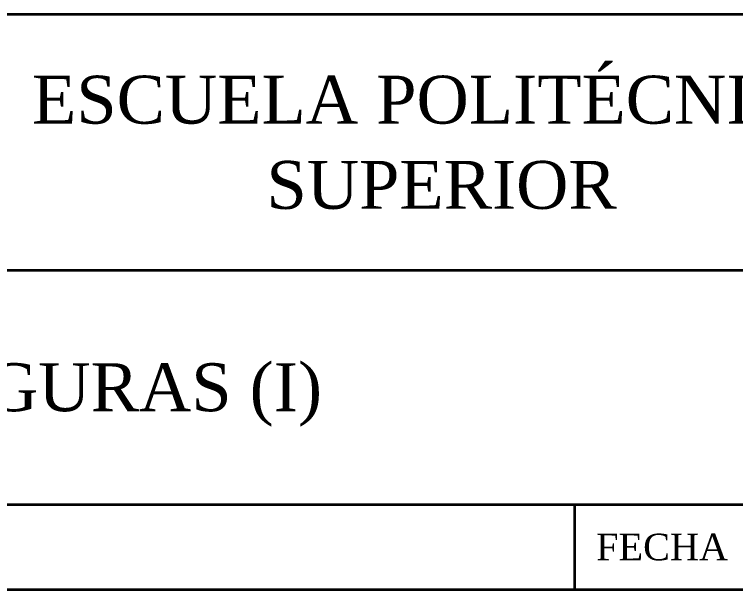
# Model space of a CAD drawing. Header units: millimetres. Extents: x 20 to 205, y 5 to 292.
# Drawn here: x 102.4 to 170.1, y 5 to 59 of the extents above; entities that cross this region are included whole.
import ezdxf
from ezdxf.enums import TextEntityAlignment as Align

# ---------------------------------------------------------------- set-up
doc = ezdxf.new("R2010")
doc.units = ezdxf.units.MM
doc.layers.add('Cajetín y formato', color=1, linetype='Continuous', lineweight=35)
doc.layers.add('Textos y Leyendas', color=3, linetype='Continuous', lineweight=15)
doc.styles.add('e1', font='times.ttf')

msp = doc.modelspace()

# ---------------------------------------------------------------- linework, layer by layer
at = {"layer": 'Cajetín y formato'}
for p, q in [((205, 59), (20, 59)), ((20, 35), (205, 35)), ((20, 13), (205, 13)), ((155, 5), (155, 13)), ((20, 5), (205, 5))]:
    msp.add_line(p, q, dxfattribs=at)

# ---------------------------------------------------------------- texts
at = {"layer": 'Textos y Leyendas', "style": 'e1'}
for s, p in [('ESCUELA POLITÉCNICA', (142.5, 51)), ('SUPERIOR', (142.5, 43)), ('FIGURAS (I)', (112.5, 24))]:
    msp.add_text(s, height=4.5, dxfattribs=at).set_placement(p, align=Align.MIDDLE_CENTER)
msp.add_text('FECHA', height=2.5, dxfattribs=at).set_placement((157, 9), align=Align.MIDDLE_LEFT)

doc.saveas('drawing.dxf')
